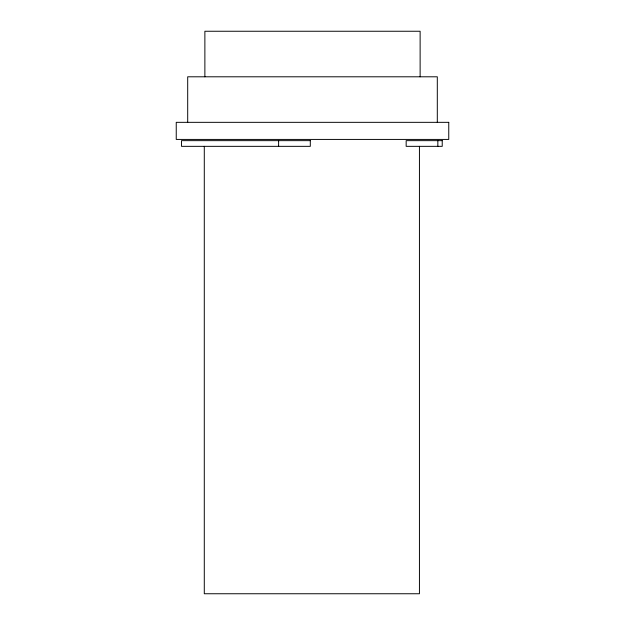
<?xml version="1.0" encoding="UTF-8"?>
<svg xmlns="http://www.w3.org/2000/svg" width="625" height="625" viewBox="0 0 625 625"><rect width="100%" height="100%" fill="white"/><g stroke="black" fill="none" stroke-linecap="round" stroke-linejoin="round"><path stroke-width="0.94" d="M437.844 140.648L437.844 146.344M437.305 122.336L437.305 76.797L187.695 76.797L187.695 122.336M420.125 76.797L420.125 31.25L204.875 31.25L204.875 76.797M419.438 146.344L419.438 593.75L204.289 593.75L204.289 146.344M278.609 140.648L278.609 146.344M448.758 122.336L176.242 122.336L176.242 139.422L448.758 139.422L448.758 122.336M310.297 140.648L181.5 140.648L181.5 146.344L310.297 146.344L310.297 140.648M442.227 140.648L406.164 140.648L406.164 146.344L442.227 146.344L442.227 140.648"/></g></svg>
